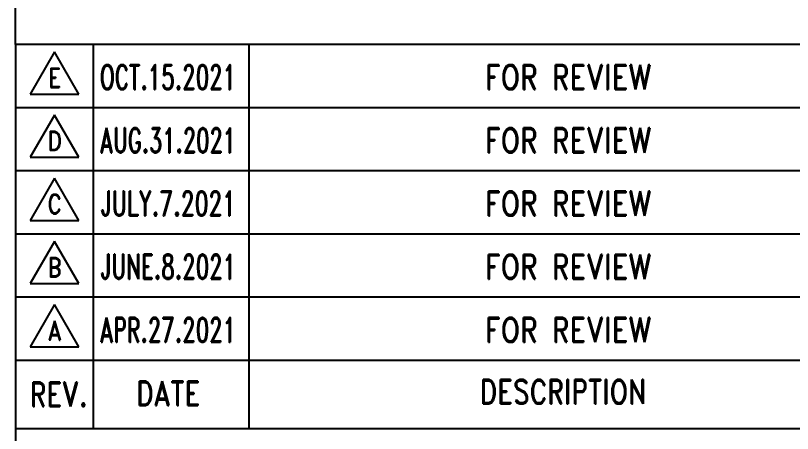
# Model space of a CAD drawing. Header units: millimetres. Extents: x 2448621 to 2484291, y -423869 to -398639.
# Drawn here: x 2477607 to 2480998, y -418818 to -416995 of the extents above; entities that cross this region are included whole.
import ezdxf
from ezdxf.enums import TextEntityAlignment as Align

# ---------------------------------------------------------------- set-up
doc = ezdxf.new("R2010")
doc.units = ezdxf.units.MM
doc.header["$LTSCALE"] = 30
doc.layers.add('1', color=7, linetype='Continuous')
doc.layers.add('TAN-TIT', color=30, linetype='Continuous')
doc.styles.add('KIM3', font='ROMAND.shx', dxfattribs={"width": 1.25, "height": 3})
doc.styles.add('RD20', font='ROMAND.SHX', dxfattribs={"width": 0.8, "height": 2})
doc.styles.add('RD6', font='ROMAND.shx', dxfattribs={"width": 0.83, "height": 6})

# ---------------------------------------------------------------- blocks, each defined once
blk = doc.blocks.new('BORDER')
at = {"layer": 'TAN-TIT'}
for p, q in [((232823, 44987), (193237, 44987)), ((193237, 44987), (193237, 3520)), ((194369, 44772), (193663, 43548)), ((195076, 43548), (194369, 44772)), ((195499, 44987), (195499, 33818)), ((200023, 44987), (200023, 33818)), ((193663, 43548), (195076, 43548)), ((232823, 43149), (193237, 43149)), ((194369, 42934), (193663, 41710)), ((195076, 41710), (194369, 42934)), ((193663, 41710), (195076, 41710)), ((232823, 41311), (193237, 41311)), ((194369, 41097), (193663, 39872)), ((195076, 39872), (194369, 41097)), ((193663, 39872), (195076, 39872)), ((232823, 39473), (193237, 39473)), ((194369, 39259), (193663, 38034)), ((195076, 38034), (194369, 39259)), ((193663, 38034), (195076, 38034)), ((232823, 37635), (193237, 37635)), ((194369, 37421), (193663, 36196)), ((195076, 36196), (194369, 37421)), ((193663, 36196), (195076, 36196)), ((232823, 35797), (193237, 35797)), ((193237, 33818), (232823, 33818))]:
    blk.add_line(p, q, dxfattribs=at)
at = {"layer": 'TAN-TIT', "style": 'RD6', "width": 0.8}
for s, p in [('REV.', (194497, 34456)), ('DATE', (197685, 34484)), ('DESCRIPTION', (209171, 34534))]:
    blk.add_text(s, height=706.9, dxfattribs=at).set_placement(p, align=Align.CENTER)

msp = doc.modelspace()

# ---------------------------------------------------------------- linework, layer by layer
at = {"layer": 'TAN-TIT'}
msp.add_line((2477606.9, -417121.4), (2477606.9, -399167.4), dxfattribs=at)

# ---------------------------------------------------------------- block references
at = {"layer": '1', "xscale": 0.15, "yscale": 0.15, "zscale": 0.15}
msp.add_blockref('BORDER', (2448621.4, -423869.4), dxfattribs=at)

# ---------------------------------------------------------------- texts
at = {"width": 0.83}
for s, height, style, p in [('E', 84.8, 'RD20', (2477777.2, -417308.6)), ('FOR REVIEW', 108.16, 'KIM3', (2480019.2, -417317.9)), ('D', 84.8, 'RD20', (2477777.2, -417584.3)), ('FOR REVIEW', 108.16, 'KIM3', (2480019.2, -417593.6)), ('FOR REVIEW', 108.16, 'KIM3', (2480019.2, -417869.3)), ('C', 84.8, 'RD20', (2477777.2, -417860)), ('FOR REVIEW', 108.16, 'KIM3', (2480019.2, -418145)), ('B', 84.8, 'RD20', (2477777.2, -418135.7)), ('FOR REVIEW', 108.16, 'KIM3', (2480019.2, -418420.7)), ('A', 84.8, 'RD20', (2477777.2, -418411.4))]:
    msp.add_text(s, height=height, dxfattribs=dict(at, style=style)).set_placement(p, align=Align.CENTER)
at = {"style": 'KIM3'}
for s, width, p, p2 in [('OCT.15.2021', 0.598176, (2477975.2, -417317.7), (2478569.8, -417317.7)), ('AUG.31.2021', 0.58902, (2477975.2, -417593.4), (2478569.8, -417593.4)), ('JULY.7.2021', 0.614085, (2477975.2, -417869.1), (2478569.8, -417869.1)), ('JUNE.8.2021', 0.598176, (2477975.2, -418144.8), (2478569.8, -418144.8)), ('APR.27.2021', 0.598176, (2477975.2, -418420.5), (2478569.8, -418420.5))]:
    msp.add_text(s, height=108.155, dxfattribs=dict(at, width=width)).set_placement(p, p2, align=Align.FIT)

doc.saveas('drawing.dxf')
